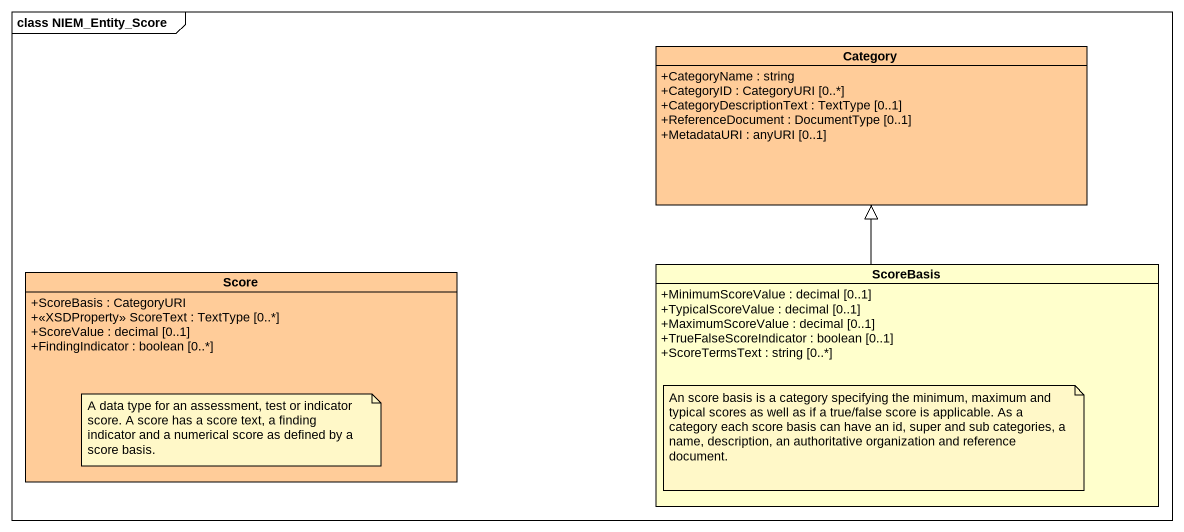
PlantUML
@startuml
mainframe class NIEM_Entity_Score
hide circle
hide empty members
skinparam classAttributeIconSize 0
class Category #FFCC99 {
  +CategoryName : string
  +CategoryID : CategoryURI [0..*]
  +CategoryDescriptionText : TextType [0..1]
  +ReferenceDocument : DocumentType [0..1]
  +MetadataURI : anyURI [0..1]
}
class Score #FFCC99 {
  +ScoreBasis : CategoryURI
  +<<XSDProperty>> ScoreText : TextType [0..*]
  +ScoreValue : decimal [0..1]
  +FindingIndicator : boolean [0..*]
}
class ScoreBasis #FFFFCC {
  +MinimumScoreValue : decimal [0..1]
  +TypicalScoreValue : decimal [0..1]
  +MaximumScoreValue : decimal [0..1]
  +TrueFalseScoreIndicator : boolean [0..1]
  +ScoreTermsText : string [0..*]
}
ScoreBasis -up-|> Category
note as N1
  A data type for an assessment, test or indicator score. A score has a score text, a finding indicator and a numerical score as defined by a score basis.
end note
note as N2
  An score basis is a category specifying the minimum, maximum and typical scores as well as if a true/false score is applicable. As a category each score basis can have an id, super and sub categories, a name, description, an authoritative organization and reference document.
end note
@enduml
